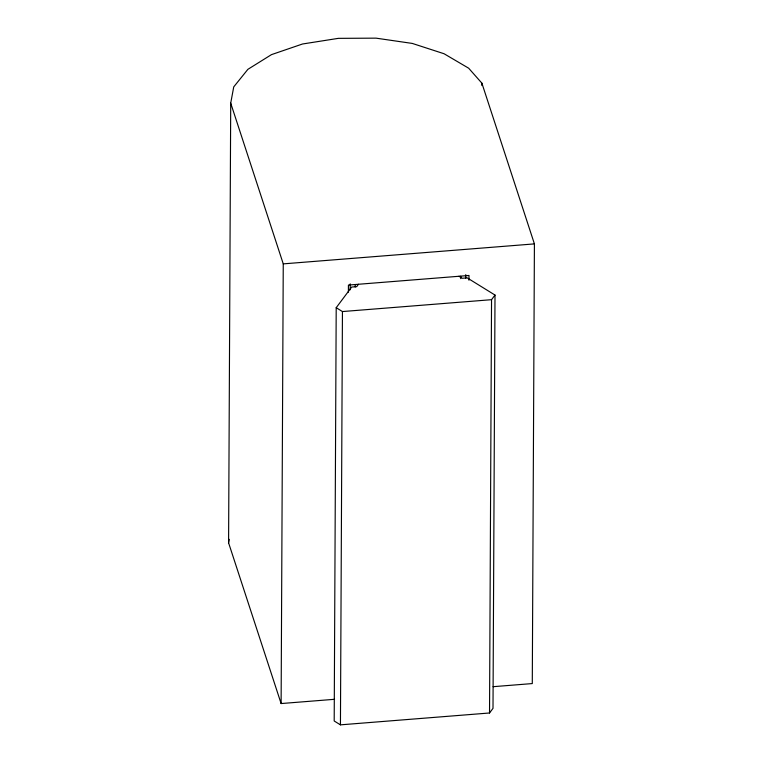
<?xml version="1.0" encoding="UTF-8"?>
<svg xmlns="http://www.w3.org/2000/svg" width="763" height="763" viewBox="0 0 763 763"><rect width="100%" height="100%" fill="white"/><g stroke="black" fill="none" stroke-linecap="round" stroke-linejoin="round"><path stroke-width="1.14" d="M334.547 699.299L281.118 703.553L228.585 542.827L230.712 103.148L233.736 86.887L247.88 69.338L271.475 54.631L302.52 43.996L338.391 38.35L376.035 38.15L412.278 43.424L444.047 53.734L468.654 68.193L481.882 83.157L534.415 243.893L532.288 683.572L493.098 686.69M281.118 703.553L283.254 263.874L230.712 103.148M358.476 284.265L356.683 286.659L351.657 287.06L336.206 307.699L334.194 720.987L340.441 724.85L489.531 712.985L493.003 708.35L495.006 295.062L467.194 277.866L462.168 278.266L458.945 276.273M340.441 724.85L342.444 311.552L336.206 307.699M348.395 292.21L348.424 285.066L468.987 275.472L468.959 280.231M350.188 289.816L350.217 283.855M355.224 287.031L355.234 284.647M460.709 278.638L460.718 276.254M465.735 278.237L465.754 274.661M481.873 85.542L481.882 83.157M489.531 712.985L491.544 299.687L495.006 295.062M228.585 542.827L229.224 539.336M283.254 263.874L534.415 243.893M342.444 311.552L491.544 299.687"/></g></svg>
